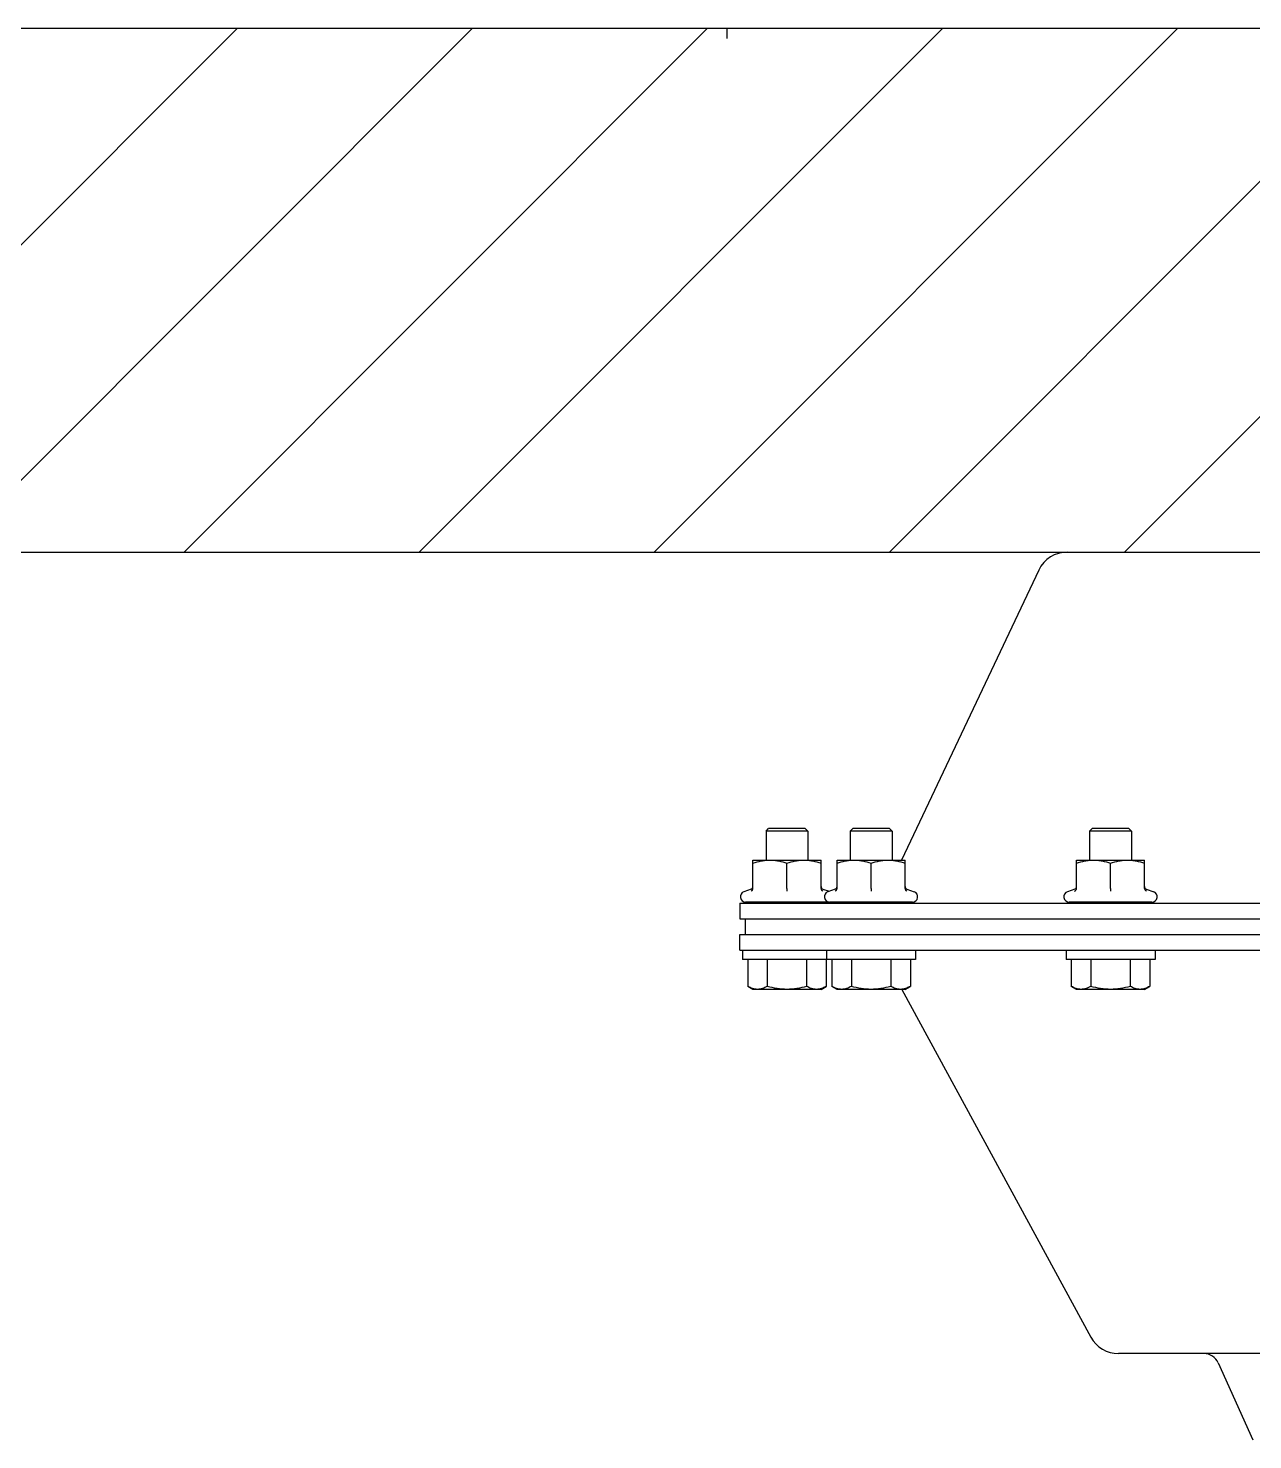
# Model space of a CAD drawing. Header units: millimetres. Extents: x 7589 to 12925, y 625 to 5429.
# Drawn here: x 10694.1 to 10928, y 1680.7 to 1950.2 of the extents above; entities that cross this region are included whole.
import ezdxf

# ---------------------------------------------------------------- set-up
doc = ezdxf.new("R2010")
doc.units = ezdxf.units.MM
doc.header["$LTSCALE"] = 307.34
doc.layers.get('0').update_dxf_attribs({"linetype": 'CONTINUOUS'})
doc.layers.add('02___PRT_ALL_AXES', color=7, linetype='CONTINUOUS')

msp = doc.modelspace()

# ---------------------------------------------------------------- hatches: boundary and pattern name
h = msp.add_hatch()
h.set_pattern_fill('ANSI31', color=0, scale=10)
h.set_pattern_definition([(45, (6654.64, 609.69), (-22.45064, 22.45064), [])])
h.paths.add_polyline_path([(10940.03798, 1950.15493), (10940.03798, 1850.15493), (11034.1168, 1850.15493), (11050.03798, 1850.15493), (11050.03798, 1950.15493)])
h.paths.add_polyline_path([(11050.03798, 1950.15493), (11050.03798, 1850.15493), (11160.03798, 1850.15493), (11160.03798, 1950.15493)])
edge = h.paths.add_edge_path()
edge.add_line((11393.40358, 1950.15493), (10827.61648, 1950.15493))
edge.add_line((10827.61648, 1950.15493), (10570.03802, 1950.15493))
edge.add_line((10570.03802, 1950.15493), (10570.03802, 1850.15493))
edge.add_line((10570.03802, 1850.15493), (10617.52017, 1850.15493))
edge.add_line((10617.52017, 1850.15493), (10860.07538, 1850.15493))
edge.add_line((10860.07538, 1850.15493), (10892.55583, 1850.15493))
edge.add_line((10892.55617, 1850.15493), (11207.52013, 1850.15493))
edge.add_line((11207.52013, 1850.15493), (11207.77895, 1850.15493))
edge.add_line((11207.77895, 1850.15493), (11393.40358, 1850.15493))
edge.add_line((11393.40358, 1850.15493), (11393.40358, 1893.09695))
edge.add_line((11393.40358, 1893.09695), (11393.40358, 1950.15493))

# ---------------------------------------------------------------- linework, layer by layer
at = {"color": 0}
for p, q in [((10008.76242, 1950.15493), (11393.40358, 1950.15493)), ((10827.61648, 1948.16632), (10827.61648, 1950.15493)), ((10008.76242, 1850.15493), (11207.52013, 1850.15493)), ((10860.07538, 1850.15493), (11207.77895, 1850.15493)), ((10830.03798, 1780.15493), (11050.03798, 1780.15493)), ((10830.03798, 1780.15493), (11050.03798, 1780.15493))]:
    msp.add_line(p, q, dxfattribs=at)
at = {"color": 0, "linetype": 'Continuous'}
for p, q in [((10835.03798, 1796.85493), (10835.53798, 1797.35493)), ((10842.53798, 1797.35493), (10835.53798, 1797.35493)), ((10843.03798, 1796.85493), (10842.53798, 1797.35493)), ((10851.09939, 1796.85493), (10851.59939, 1797.35493)), ((10858.59939, 1797.35493), (10851.59939, 1797.35493)), ((10859.09939, 1796.85493), (10858.59939, 1797.35493)), ((10896.83845, 1796.85493), (10897.33845, 1797.35493)), ((10904.33845, 1797.35493), (10897.33845, 1797.35493)), ((10904.83845, 1796.85493), (10904.33845, 1797.35493)), ((10843.03798, 1796.85493), (10835.03798, 1796.85493)), ((10835.03798, 1796.85493), (10835.03798, 1791.35493)), ((10843.03798, 1796.85493), (10843.03798, 1791.35493)), ((10859.09939, 1796.85493), (10851.09939, 1796.85493)), ((10851.09939, 1796.85493), (10851.09939, 1791.35493)), ((10859.09939, 1796.85493), (10859.09939, 1791.35493)), ((10904.83845, 1796.85493), (10896.83845, 1796.85493)), ((10896.83845, 1796.85493), (10896.83845, 1791.35493)), ((10904.83845, 1796.85493), (10904.83845, 1791.35493)), ((10832.53798, 1791.35493), (10845.53798, 1791.35493)), ((10832.53811, 1785.96199), (10832.53798, 1791.35493)), ((10839.03824, 1785.96199), (10839.03824, 1790.77437)), ((10845.53811, 1785.96199), (10845.53798, 1791.35493)), ((10848.59939, 1791.35493), (10861.59939, 1791.35493)), ((10848.59953, 1785.96199), (10848.59939, 1791.35493)), ((10855.09966, 1785.96199), (10855.09966, 1790.77437)), ((10861.59953, 1785.96199), (10861.59939, 1791.35493)), ((10894.33845, 1791.35493), (10907.33845, 1791.35493)), ((10894.33858, 1785.96199), (10894.33845, 1791.35493)), ((10900.83871, 1785.96199), (10900.83871, 1790.77437)), ((10907.33858, 1785.96199), (10907.33845, 1791.35493)), ((10832.20884, 1785.83513), (10830.7916, 1785.3193)), ((10845.86712, 1785.83513), (10847.06869, 1785.3978)), ((10848.27025, 1785.83513), (10846.85302, 1785.3193)), ((10861.92854, 1785.83513), (10863.34577, 1785.3193)), ((10894.00931, 1785.83513), (10892.59207, 1785.3193)), ((10907.66759, 1785.83513), (10909.08482, 1785.3193)), ((10846.93798, 1783.35493), (10831.13798, 1783.35493)), ((10831.13798, 1783.18329), (10831.13798, 1783.35493)), ((10831.15465, 1783.35493), (10831.15437, 1783.35267)), ((10831.28571, 1783.35493), (10831.28571, 1783.15493)), ((10832.13505, 1783.35493), (10832.13505, 1783.15493)), ((10833.66009, 1783.35493), (10833.66009, 1783.15493)), ((10835.71156, 1783.35493), (10835.71156, 1783.15493)), ((10838.08864, 1783.35493), (10838.08864, 1783.15493)), ((10840.55865, 1783.35493), (10840.55865, 1783.15493)), ((10842.8798, 1783.35493), (10842.8798, 1783.15493)), ((10844.82489, 1783.35493), (10844.82489, 1783.15493)), ((10846.20351, 1783.35493), (10846.20351, 1783.15493)), ((10846.88073, 1783.35493), (10846.88073, 1783.15493)), ((10846.93798, 1783.18329), (10846.93798, 1783.35493)), ((10862.99939, 1783.35493), (10847.19939, 1783.35493)), ((10847.19939, 1783.18329), (10847.19939, 1783.35493)), ((10847.21607, 1783.35493), (10847.21579, 1783.35267)), ((10847.34713, 1783.35493), (10847.34713, 1783.15493)), ((10848.19647, 1783.35493), (10848.19647, 1783.15493)), ((10849.72151, 1783.35493), (10849.72151, 1783.15493)), ((10851.77298, 1783.35493), (10851.77298, 1783.15493)), ((10854.15006, 1783.35493), (10854.15006, 1783.15493)), ((10856.62006, 1783.35493), (10856.62006, 1783.15493)), ((10858.94122, 1783.35493), (10858.94122, 1783.15493)), ((10860.88631, 1783.35493), (10860.88631, 1783.15493)), ((10862.26493, 1783.35493), (10862.26493, 1783.15493)), ((10862.94215, 1783.35493), (10862.94215, 1783.15493)), ((10862.99939, 1783.18329), (10862.99939, 1783.35493)), ((10908.73845, 1783.35493), (10892.93845, 1783.35493)), ((10892.93845, 1783.18329), (10892.93845, 1783.35493)), ((10892.95512, 1783.35493), (10892.95484, 1783.35267)), ((10893.08618, 1783.35493), (10893.08618, 1783.15493)), ((10893.93552, 1783.35493), (10893.93552, 1783.15493)), ((10895.46056, 1783.35493), (10895.46056, 1783.15493)), ((10897.51203, 1783.35493), (10897.51203, 1783.15493)), ((10899.88911, 1783.35493), (10899.88911, 1783.15493)), ((10902.35911, 1783.35493), (10902.35911, 1783.15493)), ((10904.68027, 1783.35493), (10904.68027, 1783.15493)), ((10906.62536, 1783.35493), (10906.62536, 1783.15493)), ((10908.00398, 1783.35493), (10908.00398, 1783.15493)), ((10908.6812, 1783.35493), (10908.6812, 1783.15493)), ((10908.73845, 1783.18329), (10908.73845, 1783.35493)), ((10831.53242, 1772.35493), (10831.53242, 1767.25549)), ((10835.28511, 1772.35493), (10835.28511, 1767.25549)), ((10842.79067, 1772.35493), (10842.79067, 1767.25549)), ((10846.54353, 1772.35493), (10846.54353, 1767.25549)), ((10847.59384, 1772.35493), (10847.59384, 1767.25549)), ((10851.34653, 1772.35493), (10851.34653, 1767.25549)), ((10858.85209, 1772.35493), (10858.85209, 1767.25549)), ((10862.60495, 1772.35493), (10862.60495, 1767.25549)), ((10893.33289, 1772.35493), (10893.33289, 1767.25549)), ((10897.08558, 1772.35493), (10897.08558, 1767.25549)), ((10904.59114, 1772.35493), (10904.59114, 1767.25549)), ((10908.344, 1772.35493), (10908.344, 1767.25549)), ((10832.53798, 1766.67493), (10831.53248, 1767.25545)), ((10845.53798, 1766.67493), (10832.53798, 1766.67493)), ((10845.53798, 1766.67493), (10846.54347, 1767.25545)), ((10848.59939, 1766.67493), (10847.5939, 1767.25545)), ((10861.59939, 1766.67493), (10848.59939, 1766.67493)), ((10861.59939, 1766.67493), (10862.60489, 1767.25545)), ((10894.33845, 1766.67493), (10893.33295, 1767.25545)), ((10907.33845, 1766.67493), (10894.33845, 1766.67493)), ((10907.33845, 1766.67493), (10908.34394, 1767.25545))]:
    msp.add_line(p, q, dxfattribs=at)
for points in [[(10832.20901, 1785.83518), (10832.29394, 1785.87551), (10832.39521, 1785.95519), (10832.47272, 1786.05805), (10832.52138, 1786.17725), (10832.53798, 1786.30502)], [(10845.53798, 1786.30502), (10845.55458, 1786.17725), (10845.60323, 1786.05804), (10845.68074, 1785.95519), (10845.78201, 1785.87551), (10845.86695, 1785.83518)], [(10848.27042, 1785.83518), (10848.35536, 1785.87551), (10848.45663, 1785.95519), (10848.53414, 1786.05805), (10848.58279, 1786.17725), (10848.59939, 1786.30502)], [(10861.5994, 1786.30502), (10861.616, 1786.17725), (10861.66465, 1786.05804), (10861.74216, 1785.95519), (10861.84343, 1785.87551), (10861.92836, 1785.83518)], [(10894.00948, 1785.83518), (10894.09441, 1785.87551), (10894.19568, 1785.95519), (10894.27319, 1786.05805), (10894.32184, 1786.17725), (10894.33844, 1786.30502)], [(10907.33845, 1786.30502), (10907.35505, 1786.17725), (10907.4037, 1786.05804), (10907.48121, 1785.95519), (10907.58248, 1785.87551), (10907.66742, 1785.83518)]]:
    msp.add_lwpolyline(points, dxfattribs=at)
for centre, radius, start, end in [((10831.13798, 1784.36765), 1.01272, 110, 270), ((10847.19939, 1784.36765), 1.01272, 110, 270), ((10862.99939, 1784.36765), 1.01272, 270, 70), ((10892.93845, 1784.36765), 1.01272, 110, 270), ((10908.73845, 1784.36765), 1.01272, 270, 70), ((10839.93062, 1784.15493), 1, 270, 306.8698976), ((10841.21253, 1784.72568), 1.56505, 285.1285844, 286.427399), ((10841.67255, 1784.15493), 1, 270, 306.8698976), ((10843.39955, 1784.64293), 1.488, 269.9962147, 271.670534), ((10843.40098, 1784.59637), 1.44142, 271.6677458, 273.9115257), ((10843.49904, 1784.15493), 1, 270, 306.8698976), ((10846.93798, 1784.36765), 1.01272, 270, 277.4621701), ((10855.99204, 1784.15493), 1, 270, 306.8698976), ((10857.27395, 1784.72568), 1.56505, 285.1285844, 286.427399), ((10857.73397, 1784.15493), 1, 270, 306.8698976), ((10859.46097, 1784.64293), 1.488, 269.9962147, 271.670534), ((10859.4624, 1784.59637), 1.44142, 271.6677458, 273.9115257), ((10859.56046, 1784.15493), 1, 270, 306.8698976), ((10901.73109, 1784.15493), 1, 270, 306.8698976), ((10903.013, 1784.72568), 1.56505, 285.1285844, 286.427399), ((10903.47302, 1784.15493), 1, 270, 306.8698976), ((10905.20002, 1784.64293), 1.488, 269.9962147, 271.670534), ((10905.20145, 1784.59637), 1.44142, 271.6677458, 273.9115257), ((10905.29951, 1784.15493), 1, 270, 306.8698976)]:
    msp.add_arc(centre, radius, start, end, dxfattribs=at)
for points, knots in [([(10832.53811, 1790.77437), (10833.06381, 1790.9496), (10833.86762, 1791.16939), (10834.9622, 1791.32745), (10835.51318, 1791.35493), (10835.78818, 1791.35493)], [0, 0, 0, 0, 0.501596867, 0.751073435, 1, 1, 1, 1]), ([(10835.78818, 1791.35493), (10836.06318, 1791.35493), (10836.61416, 1791.32753), (10837.70875, 1791.16951), (10838.51254, 1790.9496), (10839.03824, 1790.77437)], [0, 0, 0, 0, 0.248926179, 0.49840194, 1, 1, 1, 1]), ([(10839.03824, 1790.77437), (10839.56392, 1790.9496), (10840.3677, 1791.16939), (10841.46223, 1791.32745), (10842.01319, 1791.35493), (10842.28818, 1791.35493)], [0, 0, 0, 0, 0.501597416, 0.751073799, 1, 1, 1, 1]), ([(10842.28818, 1791.35493), (10842.56316, 1791.35493), (10843.11413, 1791.32753), (10844.20868, 1791.16951), (10845.01243, 1790.9496), (10845.53811, 1790.77437)], [0, 0, 0, 0, 0.248925815, 0.49840139, 1, 1, 1, 1]), ([(10848.59953, 1790.77437), (10849.12523, 1790.9496), (10849.92904, 1791.16939), (10851.02361, 1791.32745), (10851.57459, 1791.35493), (10851.84959, 1791.35493)], [0, 0, 0, 0, 0.501596867, 0.751073435, 1, 1, 1, 1]), ([(10851.84959, 1791.35493), (10852.12459, 1791.35493), (10852.67558, 1791.32753), (10853.77017, 1791.16951), (10854.57396, 1790.9496), (10855.09966, 1790.77437)], [0, 0, 0, 0, 0.248926179, 0.49840194, 1, 1, 1, 1]), ([(10855.09966, 1790.77437), (10855.62534, 1790.9496), (10856.42912, 1791.16939), (10857.52365, 1791.32745), (10858.07461, 1791.35493), (10858.34959, 1791.35493)], [0, 0, 0, 0, 0.501597416, 0.751073799, 1, 1, 1, 1]), ([(10858.34959, 1791.35493), (10858.62458, 1791.35493), (10859.17554, 1791.32753), (10860.27009, 1791.16951), (10861.07385, 1790.9496), (10861.59953, 1790.77437)], [0, 0, 0, 0, 0.248925815, 0.49840139, 1, 1, 1, 1]), ([(10894.33858, 1790.77437), (10894.86428, 1790.9496), (10895.66809, 1791.16939), (10896.76266, 1791.32745), (10897.31365, 1791.35493), (10897.58864, 1791.35493)], [0, 0, 0, 0, 0.501596867, 0.751073435, 1, 1, 1, 1]), ([(10897.58864, 1791.35493), (10897.86364, 1791.35493), (10898.41463, 1791.32753), (10899.50922, 1791.16951), (10900.31301, 1790.9496), (10900.83871, 1790.77437)], [0, 0, 0, 0, 0.248926179, 0.49840194, 1, 1, 1, 1]), ([(10900.83871, 1790.77437), (10901.36439, 1790.9496), (10902.16817, 1791.16939), (10903.2627, 1791.32745), (10903.81366, 1791.35493), (10904.08864, 1791.35493)], [0, 0, 0, 0, 0.501597416, 0.751073799, 1, 1, 1, 1]), ([(10904.08864, 1791.35493), (10904.36363, 1791.35493), (10904.9146, 1791.32753), (10906.00915, 1791.16951), (10906.8129, 1790.9496), (10907.33858, 1790.77437)], [0, 0, 0, 0, 0.248925815, 0.49840139, 1, 1, 1, 1]), ([(10832.18624, 1785.44105), (10832.23447, 1785.46132), (10832.32729, 1785.51691), (10832.44048, 1785.63694), (10832.51857, 1785.78895), (10832.53812, 1785.90402), (10832.53811, 1785.96199)], [0, 0, 0, 0, 0.236814898, 0.482481017, 0.737629114, 1, 1, 1, 1]), ([(10839.03826, 1785.96221), (10839.03826, 1785.85477), (10839.03736, 1785.68104), (10839.03825, 1785.50732), (10839.03826, 1785.44104)], [0, 0, 0, 0, 0.618489697, 1, 1, 1, 1]), ([(10845.53811, 1785.96199), (10845.5381, 1785.90402), (10845.55767, 1785.78896), (10845.63576, 1785.63695), (10845.74894, 1785.51692), (10845.84176, 1785.46132), (10845.88999, 1785.44105)], [0, 0, 0, 0, 0.262370076, 0.517510589, 0.76317528, 1, 1, 1, 1]), ([(10848.24766, 1785.44105), (10848.29589, 1785.46132), (10848.38871, 1785.51691), (10848.50189, 1785.63694), (10848.57999, 1785.78895), (10848.59954, 1785.90402), (10848.59953, 1785.96199)], [0, 0, 0, 0, 0.236814898, 0.482481017, 0.737629114, 1, 1, 1, 1]), ([(10855.09967, 1785.96221), (10855.09967, 1785.85477), (10855.09878, 1785.68104), (10855.09967, 1785.50732), (10855.09967, 1785.44104)], [0, 0, 0, 0, 0.618489697, 1, 1, 1, 1]), ([(10861.59953, 1785.96199), (10861.59952, 1785.90402), (10861.61908, 1785.78896), (10861.69718, 1785.63695), (10861.81036, 1785.51692), (10861.90318, 1785.46132), (10861.95141, 1785.44105)], [0, 0, 0, 0, 0.262370076, 0.517510589, 0.76317528, 1, 1, 1, 1]), ([(10893.98671, 1785.44105), (10894.03494, 1785.46132), (10894.12776, 1785.51691), (10894.24094, 1785.63694), (10894.31904, 1785.78895), (10894.33859, 1785.90402), (10894.33858, 1785.96199)], [0, 0, 0, 0, 0.236814898, 0.482481017, 0.737629114, 1, 1, 1, 1]), ([(10900.83872, 1785.96221), (10900.83872, 1785.85477), (10900.83783, 1785.68104), (10900.83872, 1785.50732), (10900.83873, 1785.44104)], [0, 0, 0, 0, 0.618489697, 1, 1, 1, 1]), ([(10907.33858, 1785.96199), (10907.33857, 1785.90402), (10907.35813, 1785.78896), (10907.43623, 1785.63695), (10907.54941, 1785.51692), (10907.64223, 1785.46132), (10907.69046, 1785.44105)], [0, 0, 0, 0, 0.262370076, 0.517510589, 0.76317528, 1, 1, 1, 1]), ([(10831.15437, 1783.35267), (10831.15015, 1783.31762), (10831.14347, 1783.26132), (10831.13798, 1783.2047), (10831.13798, 1783.18325)], [0, 0, 0, 0, 0.621958647, 1, 1, 1, 1]), ([(10831.699, 1783.35493), (10831.67709, 1783.32309), (10831.63328, 1783.26759), (10831.54773, 1783.18986), (10831.4717, 1783.15493), (10831.42567, 1783.15493)], [0, 0, 0, 0, 0.33281063, 0.603700742, 1, 1, 1, 1]), ([(10832.96174, 1783.35493), (10832.88548, 1783.29074), (10832.72364, 1783.19182), (10832.53702, 1783.15493), (10832.45106, 1783.15493)], [0, 0, 0, 0, 0.536927915, 1, 1, 1, 1]), ([(10834.81927, 1783.35493), (10834.71304, 1783.28734), (10834.48525, 1783.18761), (10834.23977, 1783.15493), (10834.12121, 1783.15493)], [0, 0, 0, 0, 0.515026758, 1, 1, 1, 1]), ([(10837.08975, 1783.35493), (10836.96496, 1783.28566), (10836.69609, 1783.18581), (10836.41256, 1783.15493), (10836.27266, 1783.15493)], [0, 0, 0, 0, 0.50499978, 1, 1, 1, 1]), ([(10839.55094, 1783.35493), (10839.48589, 1783.31987), (10839.21555, 1783.20006), (10838.91575, 1783.15493), (10838.69479, 1783.15493)], [0, 0, 0, 0, 0.250617832, 1, 1, 1, 1]), ([(10841.62098, 1783.21487), (10841.58295, 1783.20459), (10841.42856, 1783.16897), (10841.26948, 1783.15493), (10841.15052, 1783.15493)], [0, 0, 0, 0, 0.248784805, 1, 1, 1, 1]), ([(10844.08668, 1783.35493), (10844.0014, 1783.29529), (10843.81075, 1783.20258), (10843.60339, 1783.16544), (10843.49931, 1783.15831)], [0, 0, 0, 0, 0.499372913, 1, 1, 1, 1]), ([(10845.71723, 1783.35493), (10845.65219, 1783.28941), (10845.49556, 1783.18464), (10845.31106, 1783.15493), (10845.22146, 1783.15493)], [0, 0, 0, 0, 0.507493356, 1, 1, 1, 1]), ([(10846.69398, 1783.35493), (10846.67946, 1783.32325), (10846.64827, 1783.26703), (10846.5863, 1783.20088), (10846.5147, 1783.16241), (10846.46337, 1783.15493), (10846.43818, 1783.15493)], [0, 0, 0, 0, 0.304126906, 0.556517708, 0.780208765, 1, 1, 1, 1]), ([(10847.21579, 1783.35267), (10847.21156, 1783.31762), (10847.20489, 1783.26132), (10847.1994, 1783.2047), (10847.19939, 1783.18325)], [0, 0, 0, 0, 0.621958647, 1, 1, 1, 1]), ([(10847.76042, 1783.35493), (10847.73851, 1783.32309), (10847.6947, 1783.26759), (10847.60915, 1783.18986), (10847.53312, 1783.15493), (10847.48709, 1783.15493)], [0, 0, 0, 0, 0.33281063, 0.603700742, 1, 1, 1, 1]), ([(10849.02316, 1783.35493), (10848.9469, 1783.29074), (10848.78506, 1783.19182), (10848.59844, 1783.15493), (10848.51247, 1783.15493)], [0, 0, 0, 0, 0.536927915, 1, 1, 1, 1]), ([(10850.88069, 1783.35493), (10850.77446, 1783.28734), (10850.54667, 1783.18761), (10850.30119, 1783.15493), (10850.18263, 1783.15493)], [0, 0, 0, 0, 0.515026758, 1, 1, 1, 1]), ([(10853.15117, 1783.35493), (10853.02638, 1783.28566), (10852.75751, 1783.18581), (10852.47398, 1783.15493), (10852.33408, 1783.15493)], [0, 0, 0, 0, 0.50499978, 1, 1, 1, 1]), ([(10855.61236, 1783.35493), (10855.54731, 1783.31987), (10855.27697, 1783.20006), (10854.97716, 1783.15493), (10854.75621, 1783.15493)], [0, 0, 0, 0, 0.250617832, 1, 1, 1, 1]), ([(10857.6824, 1783.21487), (10857.64437, 1783.20459), (10857.48998, 1783.16897), (10857.3309, 1783.15493), (10857.21194, 1783.15493)], [0, 0, 0, 0, 0.248784805, 1, 1, 1, 1]), ([(10860.14809, 1783.35493), (10860.06282, 1783.29529), (10859.87217, 1783.20258), (10859.66481, 1783.16544), (10859.56073, 1783.15831)], [0, 0, 0, 0, 0.499372913, 1, 1, 1, 1]), ([(10861.77865, 1783.35493), (10861.71361, 1783.28941), (10861.55698, 1783.18464), (10861.37248, 1783.15493), (10861.28288, 1783.15493)], [0, 0, 0, 0, 0.507493356, 1, 1, 1, 1]), ([(10862.7554, 1783.35493), (10862.74087, 1783.32325), (10862.70969, 1783.26703), (10862.64772, 1783.20088), (10862.57612, 1783.16241), (10862.52479, 1783.15493), (10862.4996, 1783.15493)], [0, 0, 0, 0, 0.304126906, 0.556517708, 0.780208765, 1, 1, 1, 1]), ([(10892.95484, 1783.35267), (10892.95062, 1783.31762), (10892.94394, 1783.26132), (10892.93845, 1783.2047), (10892.93845, 1783.18325)], [0, 0, 0, 0, 0.621958647, 1, 1, 1, 1]), ([(10893.49947, 1783.35493), (10893.47756, 1783.32309), (10893.43375, 1783.26759), (10893.3482, 1783.18986), (10893.27217, 1783.15493), (10893.22614, 1783.15493)], [0, 0, 0, 0, 0.33281063, 0.603700742, 1, 1, 1, 1]), ([(10894.76221, 1783.35493), (10894.68595, 1783.29074), (10894.52411, 1783.19182), (10894.33749, 1783.15493), (10894.25153, 1783.15493)], [0, 0, 0, 0, 0.536927915, 1, 1, 1, 1]), ([(10896.61974, 1783.35493), (10896.51351, 1783.28734), (10896.28572, 1783.18761), (10896.04024, 1783.15493), (10895.92168, 1783.15493)], [0, 0, 0, 0, 0.515026758, 1, 1, 1, 1]), ([(10898.89022, 1783.35493), (10898.76543, 1783.28566), (10898.49656, 1783.18581), (10898.21303, 1783.15493), (10898.07313, 1783.15493)], [0, 0, 0, 0, 0.50499978, 1, 1, 1, 1]), ([(10901.35141, 1783.35493), (10901.28636, 1783.31987), (10901.01602, 1783.20006), (10900.71621, 1783.15493), (10900.49526, 1783.15493)], [0, 0, 0, 0, 0.250617832, 1, 1, 1, 1]), ([(10903.42145, 1783.21487), (10903.38342, 1783.20459), (10903.22903, 1783.16897), (10903.06995, 1783.15493), (10902.95099, 1783.15493)], [0, 0, 0, 0, 0.248784805, 1, 1, 1, 1]), ([(10905.88714, 1783.35493), (10905.80187, 1783.29529), (10905.61122, 1783.20258), (10905.40386, 1783.16544), (10905.29978, 1783.15831)], [0, 0, 0, 0, 0.499372913, 1, 1, 1, 1]), ([(10907.5177, 1783.35493), (10907.45266, 1783.28941), (10907.29603, 1783.18464), (10907.11153, 1783.15493), (10907.02193, 1783.15493)], [0, 0, 0, 0, 0.507493356, 1, 1, 1, 1]), ([(10908.49445, 1783.35493), (10908.47993, 1783.32325), (10908.44874, 1783.26703), (10908.38677, 1783.20088), (10908.31517, 1783.16241), (10908.26384, 1783.15493), (10908.23865, 1783.15493)], [0, 0, 0, 0, 0.304126906, 0.556517708, 0.780208765, 1, 1, 1, 1]), ([(10833.40877, 1766.67493), (10833.24963, 1766.67493), (10832.92763, 1766.70293), (10832.28424, 1766.86515), (10831.82698, 1767.08542), (10831.53248, 1767.25545)], [0, 0, 0, 0, 0.240594631, 0.485881976, 1, 1, 1, 1]), ([(10835.28511, 1767.25549), (10834.99062, 1767.08545), (10834.5333, 1766.86529), (10833.88992, 1766.70301), (10833.56791, 1766.67493), (10833.40877, 1766.67493)], [0, 0, 0, 0, 0.514108398, 0.759401562, 1, 1, 1, 1]), ([(10839.03789, 1766.67493), (10838.40351, 1766.67493), (10837.13286, 1766.7868), (10835.89483, 1767.07948), (10835.28511, 1767.25549)], [0, 0, 0, 0, 0.499908745, 1, 1, 1, 1]), ([(10842.79067, 1767.25549), (10842.18095, 1767.07948), (10840.94295, 1766.78667), (10839.67227, 1766.67493), (10839.03789, 1766.67493)], [0, 0, 0, 0, 0.500091423, 1, 1, 1, 1]), ([(10844.6671, 1766.67493), (10844.50795, 1766.67493), (10844.18593, 1766.70293), (10843.54249, 1766.86516), (10843.08519, 1767.08545), (10842.79067, 1767.25549)], [0, 0, 0, 0, 0.240595263, 0.485882957, 1, 1, 1, 1]), ([(10846.54353, 1767.25549), (10846.24902, 1767.08545), (10845.79168, 1766.86529), (10845.14827, 1766.70301), (10844.82625, 1766.67493), (10844.6671, 1766.67493)], [0, 0, 0, 0, 0.51410682, 0.759400505, 1, 1, 1, 1]), ([(10849.47019, 1766.67493), (10849.31105, 1766.67493), (10848.98905, 1766.70293), (10848.34566, 1766.86515), (10847.8884, 1767.08542), (10847.5939, 1767.25545)], [0, 0, 0, 0, 0.240594631, 0.485881976, 1, 1, 1, 1]), ([(10851.34653, 1767.25549), (10851.05203, 1767.08545), (10850.59472, 1766.86529), (10849.95134, 1766.70301), (10849.62933, 1766.67493), (10849.47019, 1766.67493)], [0, 0, 0, 0, 0.514108398, 0.759401562, 1, 1, 1, 1]), ([(10855.09931, 1766.67493), (10854.46493, 1766.67493), (10853.19428, 1766.7868), (10851.95625, 1767.07948), (10851.34653, 1767.25549)], [0, 0, 0, 0, 0.499908745, 1, 1, 1, 1]), ([(10858.85209, 1767.25549), (10858.24237, 1767.07948), (10857.00436, 1766.78667), (10855.73369, 1766.67493), (10855.09931, 1766.67493)], [0, 0, 0, 0, 0.500091423, 1, 1, 1, 1]), ([(10860.72852, 1766.67493), (10860.56937, 1766.67493), (10860.24735, 1766.70293), (10859.60391, 1766.86516), (10859.14661, 1767.08545), (10858.85209, 1767.25549)], [0, 0, 0, 0, 0.240595263, 0.485882957, 1, 1, 1, 1]), ([(10862.60495, 1767.25549), (10862.31044, 1767.08545), (10861.8531, 1766.86529), (10861.20969, 1766.70301), (10860.88767, 1766.67493), (10860.72852, 1766.67493)], [0, 0, 0, 0, 0.51410682, 0.759400505, 1, 1, 1, 1]), ([(10895.20924, 1766.67493), (10895.0501, 1766.67493), (10894.7281, 1766.70293), (10894.08471, 1766.86515), (10893.62745, 1767.08542), (10893.33295, 1767.25545)], [0, 0, 0, 0, 0.240594631, 0.485881976, 1, 1, 1, 1]), ([(10897.08558, 1767.25549), (10896.79109, 1767.08545), (10896.33377, 1766.86529), (10895.69039, 1766.70301), (10895.36838, 1766.67493), (10895.20924, 1766.67493)], [0, 0, 0, 0, 0.514108398, 0.759401562, 1, 1, 1, 1]), ([(10900.83836, 1766.67493), (10900.20398, 1766.67493), (10898.93333, 1766.7868), (10897.6953, 1767.07948), (10897.08558, 1767.25549)], [0, 0, 0, 0, 0.499908745, 1, 1, 1, 1]), ([(10904.59114, 1767.25549), (10903.98142, 1767.07948), (10902.74341, 1766.78667), (10901.47274, 1766.67493), (10900.83836, 1766.67493)], [0, 0, 0, 0, 0.500091423, 1, 1, 1, 1]), ([(10906.46757, 1766.67493), (10906.30842, 1766.67493), (10905.9864, 1766.70293), (10905.34296, 1766.86516), (10904.88566, 1767.08545), (10904.59114, 1767.25549)], [0, 0, 0, 0, 0.240595263, 0.485882957, 1, 1, 1, 1]), ([(10908.344, 1767.25549), (10908.04949, 1767.08545), (10907.59215, 1766.86529), (10906.94874, 1766.70301), (10906.62672, 1766.67493), (10906.46757, 1766.67493)], [0, 0, 0, 0, 0.51410682, 0.759400505, 1, 1, 1, 1])]:
    msp.add_open_spline(points, degree=3, knots=knots, dxfattribs=at)
for points in [[(10841.96191, 1783.35493), (10841.86575, 1783.29925), (10841.76171, 1783.25595), (10841.65512, 1783.22452)], [(10858.02333, 1783.35493), (10857.92717, 1783.29925), (10857.82312, 1783.25595), (10857.71654, 1783.22452)], [(10903.76238, 1783.35493), (10903.66622, 1783.29925), (10903.56217, 1783.25595), (10903.45559, 1783.22452)]]:
    msp.add_open_spline(points, degree=3, dxfattribs=at)
at = {"layer": '02___PRT_ALL_AXES', "color": 0, "linetype": 'Continuous'}
for p, q in [((10892.55583, 1850.15493), (11393.40358, 1850.15493)), ((10887.13323, 1846.72233), (10860.92054, 1791.35493)), ((10830.03798, 1783.15493), (11270.03798, 1783.15493)), ((10830.03798, 1783.15493), (10830.03798, 1780.15493)), ((10830.03798, 1780.15493), (11270.03798, 1780.15493)), ((10831.03798, 1780.15493), (10831.03798, 1777.15493)), ((10830.03338, 1777.15493), (11270.04258, 1777.15493)), ((10830.03338, 1774.15493), (10830.03338, 1777.15493)), ((10830.03338, 1774.15493), (11270.04258, 1774.15493)), ((10830.53798, 1774.15493), (10830.53798, 1772.35493)), ((10846.59939, 1774.15493), (10846.59939, 1772.35493)), ((10863.59939, 1774.15493), (10863.59939, 1772.35493)), ((10892.33845, 1774.15493), (10892.33845, 1772.35493)), ((10909.33845, 1774.15493), (10909.33845, 1772.35493)), ((10863.59939, 1772.35493), (10830.53798, 1772.35493)), ((10909.33845, 1772.35493), (10892.33845, 1772.35493)), ((10860.95314, 1766.67493), (10897.07369, 1700.28738)), ((11197.73186, 1697.15493), (10902.34409, 1697.15493)), ((10921.41327, 1695.38374), (10928.00746, 1680.6973))]:
    msp.add_line(p, q, dxfattribs=at)
for centre, radius, start, end in [((10892.55618, 1844.15494), 5.99999, 90.000028, 154.665674), ((10902.34409, 1703.15493), 6, 208.55, 270), ((10918.67648, 1694.15493), 3, 24.18, 90)]:
    msp.add_arc(centre, radius, start, end, dxfattribs=at)

doc.saveas('drawing.dxf')
